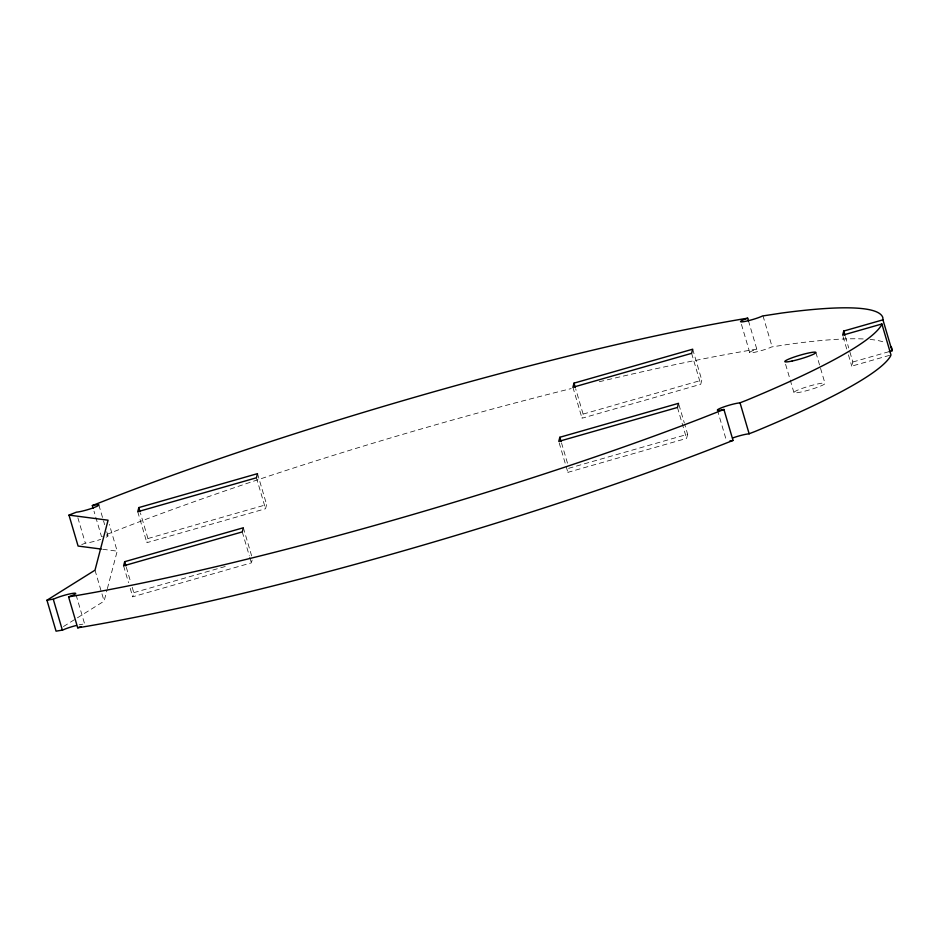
<?xml version="1.0" encoding="UTF-8"?>
<svg xmlns="http://www.w3.org/2000/svg" width="939" height="939" viewBox="0 0 939 939"><rect width="100%" height="100%" fill="white"/><g stroke="black" fill="none" stroke-linecap="round" stroke-linejoin="round"><path stroke-width="0.7" stroke-dasharray="4.7 3.52" d="M63.453 626.548L104.112 601.136L107.023 590.032M107.375 588.647L117.187 551.158L109.311 524.432M252.11 560.102L251.382 562.86L132.704 596.793L133.784 592.65L131.296 584.211M257.509 473.643L266.617 504.595L265.537 508.738L146.86 542.672L147.939 538.528L140.486 513.21M687.641 434.276L686.562 438.419L567.872 472.352L568.952 468.221L687.641 434.276L684.742 424.428M692.689 349.202L701.797 380.154L700.717 384.297L582.027 418.231L583.107 414.099L575.654 388.769M889.573 355.329L851.755 366.14L852.847 361.996L849.114 349.343M863.199 338.944A494.9 56.023 -16.4 0 0 790.814 344.003L771.647 346.937A12.371 1.397 -16.4 0 1 752.878 352.606A12.371 1.397 -16.4 0 1 756.036 349.402L756.799 349.144L748.512 321.009M81.728 544.55L85.613 543.094A12.371 1.397 -16.4 0 0 100.719 539.373M106.729 534.455L123.831 527.73A494.9 56.023 -16.4 0 1 571.205 388.582M147.939 538.528L266.617 504.595M583.107 414.099L701.797 380.154M852.847 361.996L889.245 351.597M133.784 592.65L227.332 565.9M102.421 536.298L101.459 536.521L94.006 511.203M756.799 349.144L751.094 350.059A494.9 56.023 -16.4 0 0 599.129 381.774M102.703 549.268L117.187 551.158M845.393 336.678L848.703 347.935M843.069 336.596L846.79 349.261M848.445 354.883L851.755 366.14M815.909 352.571L825.029 383.523A16.233 1.843 -16.4 0 1 801.19 391.997A16.233 1.843 -16.4 0 1 802.129 388.406A16.233 1.843 -16.4 0 1 825.029 383.523M785.591 364.297L793.878 392.432M762.973 315.739L772.081 346.691M741.434 324.331L749.721 352.477M717.408 410.026L726.528 440.978M691.609 353.346L700.717 384.297M678.944 404.732L684.331 423.019M677.453 407.467L686.562 438.419M572.919 387.279L582.027 418.231M561.499 442.891L567.719 463.995M559.174 442.809L567.872 472.352M256.429 477.787L265.537 508.738M243.354 527.765L251.64 555.9M242.274 531.908L249.316 555.818M249.727 557.226L251.382 562.86M137.74 511.72L146.86 542.672M126.331 567.332L130.885 582.802M123.584 565.841L128.561 582.732M130.216 588.354L132.704 596.793M98.865 505.029L104.663 524.725M106.729 531.756L107.973 535.981M95.003 570.184L104.112 601.136M77.867 517.765L85.32 543.082M76.082 594.939L84.78 624.482A12.371 1.397 -16.4 0 0 79.228 624.799M870.089 339.425A494.9 56.023 -16.4 0 1 884.961 342.535M106.6 535.641A12.371 1.397 -16.4 0 1 106.166 537.225"/><path stroke-width="1.41" d="M124.676 561.698L123.584 565.841L242.274 531.908L243.354 527.765L124.676 561.698L125.92 565.924M138.831 507.576L137.74 511.72L256.429 477.787L257.509 473.643L138.831 507.576L140.075 511.802M559.844 437.269L558.764 441.4L677.453 407.467L678.533 403.324L559.844 437.269L561.088 441.483M573.999 383.147L572.919 387.279L691.609 353.346L692.689 349.202L573.999 383.147L575.243 387.361M748.512 321.009L747.69 318.192L746.928 318.45A12.371 1.397 -16.4 0 0 743.77 321.654A12.371 1.397 -16.4 0 0 762.538 315.985L781.706 313.051A494.9 56.023 -16.4 0 1 882.824 317.57L882.942 319.835L843.738 331.044L842.647 335.188L881.874 323.978L890.982 354.93L890.43 356.292A494.9 56.023 -16.4 0 1 755.179 431.424L748.888 433.853A12.371 1.397 -16.4 0 0 732.843 437.903M881.874 323.978L881.31 325.34A494.9 56.023 -16.4 0 1 746.059 400.472L739.779 402.901A12.371 1.397 -16.4 0 0 721.199 407.902A12.371 1.397 -16.4 0 0 722.96 409.697L723.922 409.474L733.03 440.426L710.67 449.218A494.9 56.023 -16.4 0 1 83.407 626.888L77.702 627.804L68.582 596.852L69.357 596.594A12.371 1.397 -16.4 0 0 72.503 593.401A12.371 1.397 -16.4 0 0 53.746 599.059L46.95 600.221L56.058 631.172L62.854 630.01A12.371 1.397 -16.4 0 1 76.411 625.456M46.95 600.221L95.003 570.184L108.079 520.206L68.981 515.1L78.09 546.052L101.259 549.08M68.981 515.1L76.493 512.142A12.371 1.397 -16.4 0 0 95.074 507.142A12.371 1.397 -16.4 0 0 93.313 505.346L92.351 505.569L93.184 508.386M92.351 505.569L114.722 496.778A494.9 56.023 -16.4 0 1 741.986 319.107L747.69 318.192M723.922 409.474L701.562 418.266A494.9 56.023 -16.4 0 1 74.298 595.936L68.582 596.852M77.702 627.804L78.465 627.545A12.371 1.397 -16.4 0 0 80.989 626.595M889.245 351.597L892.05 350.787L891.933 348.522A494.9 56.023 -16.4 0 0 890.771 346.421M733.03 440.426L732.08 440.649A12.371 1.397 -16.4 0 1 729.685 441.107M882.942 319.835L892.05 350.787M843.738 331.044L844.971 335.27M740.061 402.913L749.169 433.865M53.3 599.305L62.408 630.257M792.082 361.046A16.233 1.843 -16.4 0 0 815.909 352.571A16.233 1.843 -16.4 0 0 793.021 357.454A16.233 1.843 -16.4 0 0 792.082 361.046"/></g></svg>
